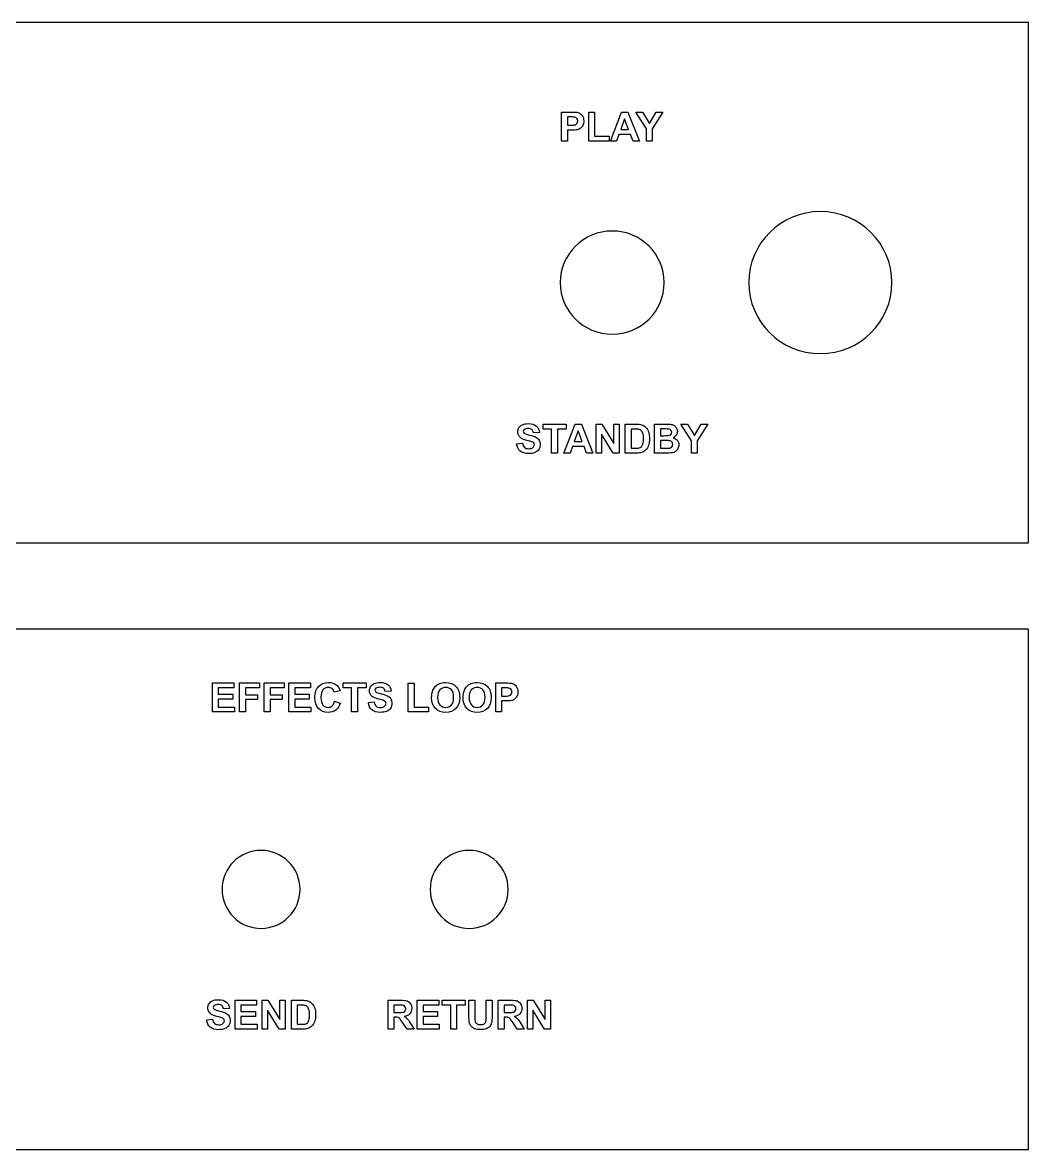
# Model space of a CAD drawing. Extents: x 36 to 1404, y 150 to 540.
# Drawn here: x 1056 to 1404, y 150 to 540 of the extents above; entities that cross this region are included whole.
import ezdxf

# ---------------------------------------------------------------- set-up
doc = ezdxf.new("R2010")
doc.units = 0
doc.layers.add('Amplified_Nation_-_WO_-_03_ARTWORK', color=7, linetype='CONTINUOUS')

msp = doc.modelspace()

# ---------------------------------------------------------------- linework, layer by layer
at = {"layer": 'Amplified_Nation_-_WO_-_03_ARTWORK', "color": 5}
for points in [[(1403.998965, 539.999986), (36.000999, 539.999986), (36.000999, 360.000991), (1403.998965, 360.000991)], [(1331.998967, 474.570288)], [(1259.998969, 467.857388)]]:
    msp.add_lwpolyline(points, close=True, dxfattribs=at)
at = {"layer": 'Amplified_Nation_-_WO_-_03_ARTWORK', "color": 7}
for points in [[(1242.476969, 498.989388), (1242.476969, 509.010387), (1245.722969, 509.010387)], [(1244.499969, 507.315387), (1244.499969, 504.471387), (1245.606969, 504.471387)], [(1245.476969, 507.315387), (1244.499969, 507.315387)], [(1245.817969, 502.769387), (1244.499969, 502.769387), (1244.499969, 498.989388), (1242.476969, 498.989388)], [(1234.792569, 398.14939), (1232.769569, 398.06139)], [(1264.508268, 401.01379), (1268.207268, 401.01379)], [(1268.316268, 390.99279), (1264.508268, 390.99279), (1264.508268, 401.01379)], [(1266.531268, 399.31879), (1266.531268, 392.68079), (1268.043268, 392.68079)], [(1267.441268, 399.31879), (1266.531268, 399.31879)], [(1274.633268, 401.01379), (1278.638268, 401.01379)], [(1278.043268, 390.99279), (1274.633268, 390.99279), (1274.633268, 401.01379)], [(1276.656268, 399.34579), (1276.656268, 397.02879), (1277.982268, 397.02879)], [(1277.818268, 399.34579), (1276.656268, 399.34579)], [(1226.931569, 394.25339), (1228.900569, 394.44439)], [(1276.656268, 395.36079), (1276.656268, 392.68079), (1278.529268, 392.68079)], [(1278.289268, 395.36079), (1276.656268, 395.36079)], [(1165.823671, 308.700492), (1163.820671, 308.222492)], [(1183.48697, 308.597692), (1181.46397, 308.509692)], [(1219.69767, 301.441092), (1219.69767, 311.462092), (1222.944669, 311.462092)], [(1221.720669, 309.767092), (1221.720669, 306.923092), (1222.827669, 306.923092)], [(1222.698669, 309.767092), (1221.720669, 309.767092)], [(1163.888671, 305.125492), (1165.850671, 304.503492)], [(1175.625971, 304.701692), (1177.594971, 304.892692)], [(1223.039669, 305.221092), (1221.720669, 305.221092), (1221.720669, 301.441092), (1219.69767, 301.441092)], [(1148.981871, 201.661795), (1152.679871, 201.661795)], [(1152.788871, 191.640795), (1148.981871, 191.640795), (1148.981871, 201.661795)], [(1151.004871, 199.966795), (1151.004871, 193.328795), (1152.515871, 193.328795)], [(1151.913871, 199.966795), (1151.004871, 199.966795)], [(1182.44377, 191.640795), (1182.44377, 201.661795), (1186.70277, 201.661795)], [(1186.04677, 199.966795), (1184.46677, 199.966795), (1184.46677, 197.423795)], [(1210.42377, 201.662095), (1212.44677, 201.662095), (1212.44677, 196.234095)], [(1210.42377, 196.316095), (1210.42377, 201.662095)], [(1216.39077, 196.118095), (1216.39077, 201.662095), (1218.41377, 201.662095), (1218.41377, 196.398095)], [(1220.555069, 191.640795), (1220.555069, 201.661795), (1224.812069, 201.661795)], [(1224.156069, 199.966795), (1222.578069, 199.966795), (1222.578069, 197.423795)], [(1119.689472, 194.901395), (1121.658472, 195.092395)], [(1127.550472, 198.797395), (1125.527472, 198.709395)], [(1184.87677, 195.823795), (1184.46677, 195.823795), (1184.46677, 191.640795), (1182.44377, 191.640795)], [(1184.46677, 197.423795), (1185.96477, 197.423795)], [(1222.988069, 195.823795), (1222.578069, 195.823795), (1222.578069, 191.640795), (1220.555069, 191.640795)], [(1222.578069, 197.423795), (1224.074069, 197.423795)], [(1190.23077, 193.595795), (1191.45277, 191.640795), (1189.03277, 191.640795), (1187.57077, 193.820795)], [(1228.340069, 193.595795), (1229.564069, 191.640795), (1227.144069, 191.640795), (1225.682069, 193.820795)]]:
    msp.add_lwpolyline(points, dxfattribs=at)
for points in [[(1251.869069, 498.989288), (1251.869069, 508.928287), (1253.892069, 508.928287), (1253.892069, 500.677287), (1258.924069, 500.677287), (1258.924069, 498.989288)], [(1269.402668, 498.989088), (1267.200668, 498.989088), (1266.325668, 501.266087), (1262.320668, 501.266087), (1261.493668, 498.989088), (1259.347669, 498.989088), (1263.249668, 509.011087), (1265.390668, 509.011087)], [(1271.822268, 498.989288), (1271.822268, 503.207287), (1268.152268, 509.010287), (1270.523268, 509.010287), (1272.883268, 505.046287), (1275.193268, 509.010287), (1277.523268, 509.010287), (1273.840268, 503.193287), (1273.840268, 498.989288)], [(1265.677668, 502.954087), (1264.296668, 506.673087), (1262.943668, 502.954087)], [(1239.037069, 390.99269), (1239.037069, 399.31869), (1236.064069, 399.31869), (1236.064069, 401.01369), (1244.027069, 401.01369), (1244.027069, 399.31869), (1241.060069, 399.31869), (1241.060069, 390.99269)], [(1253.332469, 390.99249), (1251.130469, 390.99249), (1250.255469, 393.26949), (1246.250469, 393.26949), (1245.421469, 390.99249), (1243.275469, 390.99249), (1247.179469, 401.01449), (1249.318469, 401.01449)], [(1249.605469, 394.95749), (1248.224469, 398.67649), (1246.871469, 394.95749)], [(1254.425769, 390.99269), (1254.425769, 401.01369), (1256.394769, 401.01369), (1260.495768, 394.32169), (1260.495768, 401.01369), (1262.374768, 401.01369), (1262.374768, 390.99269), (1260.345768, 390.99269), (1256.304769, 397.52769), (1256.304769, 390.99269)], [(1287.367168, 390.99269), (1287.367168, 395.21069), (1283.697168, 401.01369), (1286.068168, 401.01369), (1288.428168, 397.04969), (1290.738168, 401.01369), (1293.068168, 401.01369), (1289.385168, 395.19669), (1289.385168, 390.99269)], [(1121.697272, 301.440892), (1121.697272, 311.461892), (1129.128272, 311.461892), (1129.128272, 309.766892), (1123.720272, 309.766892), (1123.720272, 307.544892), (1128.752272, 307.544892), (1128.752272, 305.856892), (1123.720272, 305.856892), (1123.720272, 303.128892), (1129.319272, 303.128892), (1129.319272, 301.440892)], [(1131.048772, 301.440892), (1131.048772, 311.461892), (1137.918772, 311.461892), (1137.918772, 309.766892), (1133.071772, 309.766892), (1133.071772, 307.394892), (1137.255772, 307.394892), (1137.255772, 305.699892), (1133.071772, 305.699892), (1133.071772, 301.440892)], [(1139.600572, 301.440892), (1139.600572, 311.461892), (1146.470571, 311.461892), (1146.470571, 309.766892), (1141.623571, 309.766892), (1141.623571, 307.394892), (1145.807571, 307.394892), (1145.807571, 305.699892), (1141.623571, 305.699892), (1141.623571, 301.440892)], [(1148.138671, 301.440892), (1148.138671, 311.461892), (1155.569671, 311.461892), (1155.569671, 309.766892), (1150.161671, 309.766892), (1150.161671, 307.544892), (1155.193671, 307.544892), (1155.193671, 305.856892), (1150.161671, 305.856892), (1150.161671, 303.128892), (1155.760671, 303.128892), (1155.760671, 301.440892)], [(1169.842771, 301.440892), (1169.842771, 309.766892), (1166.868771, 309.766892), (1166.868771, 311.461892), (1174.832771, 311.461892), (1174.832771, 309.766892), (1171.865771, 309.766892), (1171.865771, 301.440892)], [(1189.42087, 301.440892), (1189.42087, 311.379892), (1191.44387, 311.379892), (1191.44387, 303.128892), (1196.47587, 303.128892), (1196.47587, 301.440892)], [(1129.539972, 191.640595), (1129.539972, 201.661595), (1136.970972, 201.661595), (1136.970972, 199.966595), (1131.562972, 199.966595), (1131.562972, 197.744595), (1136.594972, 197.744595), (1136.594972, 196.056595), (1131.562972, 196.056595), (1131.562972, 193.328595), (1137.161972, 193.328595), (1137.161972, 191.640595)], [(1138.898372, 191.640595), (1138.898372, 201.661595), (1140.867371, 201.661595), (1144.968371, 194.969595), (1144.968371, 201.661595), (1146.848371, 201.661595), (1146.848371, 191.640595), (1144.818371, 191.640595), (1140.778371, 198.175595), (1140.778371, 191.640595)], [(1192.54687, 191.640595), (1192.54687, 201.661595), (1199.97887, 201.661595), (1199.97887, 199.966595), (1194.56987, 199.966595), (1194.56987, 197.744595), (1199.60187, 197.744595), (1199.60187, 196.056595), (1194.56987, 196.056595), (1194.56987, 193.328595), (1200.16987, 193.328595), (1200.16987, 191.640595)], [(1204.14057, 191.640595), (1204.14057, 199.966595), (1201.16757, 199.966595), (1201.16757, 201.661595), (1209.13057, 201.661595), (1209.13057, 199.966595), (1206.16357, 199.966595), (1206.16357, 191.640595)], [(1230.677669, 191.640595), (1230.677669, 201.661595), (1232.646669, 201.661595), (1236.747669, 194.969595), (1236.747669, 201.661595), (1238.628669, 201.661595), (1238.628669, 191.640595), (1236.597669, 191.640595), (1232.558669, 198.175595), (1232.558669, 191.640595)]]:
    msp.add_lwpolyline(points, close=True, dxfattribs=at)
at = {"layer": 'Amplified_Nation_-_WO_-_03_ARTWORK', "color": 1}
for points in [[(35.999999, 150.010996), (1403.999965, 150.010996), (1403.999965, 330.010992), (35.999999, 330.010992)], [(1124.999972, 240.010694)], [(1196.99997, 240.010694)]]:
    msp.add_lwpolyline(points, close=True, dxfattribs=at)
at = {"layer": 'Amplified_Nation_-_WO_-_03_ARTWORK', "color": 7}
for points in [[(1246.933969, 507.247387), (1246.690969, 507.292387), (1246.206969, 507.315387), (1245.476969, 507.315387)], [(1245.722969, 509.010387), (1246.952969, 509.010387), (1247.755969, 508.960387), (1248.128969, 508.860387)], [(1247.745969, 506.802387), (1247.532969, 507.039387), (1247.261969, 507.188387), (1246.933969, 507.247387)], [(1248.128969, 508.860387), (1248.702969, 508.710387), (1249.183969, 508.382387), (1249.571969, 507.879387)], [(1249.571969, 507.879387), (1249.958969, 507.376387), (1250.151969, 506.725387), (1250.151969, 505.927387)], [(1245.606969, 504.471387), (1246.403969, 504.471387), (1246.937969, 504.523387), (1247.206969, 504.628387)], [(1247.206969, 504.628387), (1247.474969, 504.733387), (1247.685969, 504.898387), (1247.837969, 505.121387)], [(1248.067969, 505.900387), (1248.067969, 506.265387), (1247.960969, 506.565387), (1247.745969, 506.802387)], [(1247.837969, 505.121387), (1247.991969, 505.344387), (1248.067969, 505.604387), (1248.067969, 505.900387)], [(1248.966969, 503.388387), (1248.622969, 503.148387), (1248.272969, 502.990387), (1247.917969, 502.913387)], [(1249.817969, 504.376387), (1249.593969, 503.956387), (1249.310969, 503.627387), (1248.966969, 503.388387)], [(1250.151969, 505.927387), (1250.151969, 505.312387), (1250.040969, 504.795387), (1249.817969, 504.376387)], [(1247.917969, 502.913387), (1247.433969, 502.817387), (1246.733969, 502.769387), (1245.817969, 502.769387)], [(1331.998967, 474.570288), (1318.318967, 474.570288), (1307.230967, 463.568288), (1307.230967, 450.000289)], [(1356.766966, 450.000289), (1356.766966, 463.568288), (1345.678966, 474.570288), (1331.998967, 474.570288)], [(1259.998969, 467.857388), (1250.057969, 467.857388), (1241.998969, 459.862389), (1241.998969, 450.000389)], [(1277.998968, 450.000389), (1277.998968, 459.862389), (1269.937968, 467.857388), (1259.998969, 467.857388)], [(1241.998969, 450.000389), (1241.998969, 440.138389), (1250.057969, 432.144389), (1259.998969, 432.144389)], [(1259.998969, 432.144389), (1269.937968, 432.144389), (1277.998968, 440.138389), (1277.998968, 450.000389)], [(1307.230967, 450.000289), (1307.230967, 436.431289), (1318.318967, 425.431289), (1331.998967, 425.431289)], [(1331.998967, 425.431289), (1345.678966, 425.431289), (1356.766966, 436.431289), (1356.766966, 450.000289)], [(1227.292569, 398.38939), (1227.292569, 398.89939), (1227.437569, 399.37739), (1227.728569, 399.82139)], [(1228.216569, 396.37239), (1227.601569, 396.92339), (1227.292569, 397.59639), (1227.292569, 398.38939)], [(1227.728569, 399.82139), (1228.017569, 400.26539), (1228.433569, 400.60439), (1228.978569, 400.83639)], [(1228.978569, 400.83639), (1229.523569, 401.06839), (1230.179569, 401.18539), (1230.951569, 401.18539)], [(1229.548569, 399.14839), (1229.335569, 398.99339), (1229.228569, 398.78539), (1229.228569, 398.52539)], [(1229.228569, 398.52539), (1229.228569, 398.28939), (1229.327569, 398.08639), (1229.529569, 397.91739)], [(1229.529569, 397.91739), (1229.783569, 397.70339), (1230.404569, 397.48039), (1231.388569, 397.24739)], [(1230.929569, 399.51039), (1230.341569, 399.51039), (1229.882569, 399.38939), (1229.548569, 399.14839)], [(1232.212569, 399.17139), (1231.927569, 399.39739), (1231.499569, 399.51039), (1230.929569, 399.51039)], [(1230.951569, 401.18539), (1232.208569, 401.18539), (1233.156569, 400.90939), (1233.790569, 400.35739)], [(1232.769569, 398.06139), (1232.681569, 398.57639), (1232.495569, 398.94639), (1232.212569, 399.17139)], [(1233.790569, 400.35739), (1234.427569, 399.80639), (1234.759569, 399.07039), (1234.792569, 398.14939)], [(1269.101268, 399.22279), (1268.820268, 399.28679), (1268.265268, 399.31879), (1267.441268, 399.31879)], [(1268.207268, 401.01379), (1269.041268, 401.01379), (1269.676268, 400.94979), (1270.113268, 400.82279)], [(1270.039268, 398.75179), (1269.793268, 398.98379), (1269.480268, 399.14079), (1269.101268, 399.22279)], [(1270.613268, 397.78079), (1270.476268, 398.19479), (1270.285268, 398.51879), (1270.039268, 398.75179)], [(1270.113268, 400.82279), (1270.701268, 400.64979), (1271.205268, 400.34179), (1271.625268, 399.89979)], [(1271.625268, 399.89979), (1272.043268, 399.45779), (1272.363268, 398.91679), (1272.582268, 398.27679)], [(1272.582268, 398.27679), (1272.801268, 397.63579), (1272.910268, 396.84679), (1272.910268, 395.90779)], [(1279.547268, 399.31179), (1279.347268, 399.33479), (1278.769268, 399.34579), (1277.818268, 399.34579)], [(1278.638268, 401.01379), (1279.431268, 401.01379), (1280.023268, 400.98079), (1280.412268, 400.91479)], [(1280.310268, 398.95979), (1280.138268, 399.15379), (1279.885268, 399.27079), (1279.547268, 399.31179)], [(1280.269268, 397.42179), (1280.467268, 397.61979), (1280.566268, 397.88079), (1280.566268, 398.20479)], [(1280.566268, 398.20479), (1280.566268, 398.51479), (1280.480268, 398.76579), (1280.310268, 398.95979)], [(1280.412268, 400.91479), (1280.802268, 400.84879), (1281.150268, 400.71079), (1281.459268, 400.50179)], [(1281.459268, 400.50179), (1281.765268, 400.29179), (1282.021268, 400.01279), (1282.226268, 399.66379)], [(1282.535268, 398.49179), (1282.535268, 398.02279), (1282.408268, 397.59179), (1282.156268, 397.19979)], [(1282.226268, 399.66379), (1282.431268, 399.31579), (1282.535268, 398.92479), (1282.535268, 398.49179)], [(1228.148569, 391.69339), (1227.468569, 392.27839), (1227.062569, 393.13239), (1226.931569, 394.25339)], [(1230.499569, 395.38139), (1229.413569, 395.65039), (1228.654569, 395.98039), (1228.216569, 396.37239)], [(1228.900569, 394.44439), (1229.017569, 393.78439), (1229.259569, 393.29839), (1229.620569, 392.98839)], [(1232.118569, 394.94339), (1231.882569, 395.02539), (1231.341569, 395.17139), (1230.499569, 395.38139)], [(1231.388569, 397.24739), (1232.372569, 397.01539), (1233.101569, 396.77439), (1233.572569, 396.52639)], [(1232.847569, 394.50939), (1232.708569, 394.67639), (1232.466569, 394.82039), (1232.118569, 394.94339)], [(1232.560569, 392.93739), (1232.890569, 393.21339), (1233.056569, 393.53539), (1233.056569, 393.90439)], [(1233.056569, 393.90439), (1233.056569, 394.14139), (1232.986569, 394.34339), (1232.847569, 394.50939)], [(1233.572569, 396.52639), (1234.044569, 396.27739), (1234.413569, 395.93839), (1234.679569, 395.50739)], [(1235.079569, 393.91139), (1235.079569, 393.33739), (1234.919569, 392.79939), (1234.601569, 392.29839)], [(1234.679569, 395.50739), (1234.947569, 395.07739), (1235.079569, 394.54539), (1235.079569, 393.91139)], [(1270.082268, 393.19379), (1270.299268, 393.38979), (1270.476268, 393.71279), (1270.613268, 394.16079)], [(1270.818268, 395.99679), (1270.818268, 396.77179), (1270.750268, 397.36579), (1270.613268, 397.78079)], [(1270.613268, 394.16079), (1270.750268, 394.60979), (1270.818268, 395.22179), (1270.818268, 395.99679)], [(1272.910268, 395.90779), (1272.910268, 395.08279), (1272.806268, 394.37179), (1272.601268, 393.77479)], [(1277.982268, 397.02879), (1278.769268, 397.02879), (1279.260268, 397.03979), (1279.451268, 397.06279)], [(1280.084268, 395.21679), (1279.808268, 395.31279), (1279.211268, 395.36079), (1278.289268, 395.36079)], [(1279.451268, 397.06279), (1279.799268, 397.10379), (1280.070268, 397.22379), (1280.269268, 397.42179)], [(1280.717268, 394.75879), (1280.570268, 394.96879), (1280.359268, 395.12179), (1280.084268, 395.21679)], [(1280.652268, 393.14279), (1280.840268, 393.35479), (1280.935268, 393.63779), (1280.935268, 393.99379)], [(1280.935268, 393.99379), (1280.935268, 394.29479), (1280.861268, 394.54979), (1280.717268, 394.75879)], [(1282.156268, 397.19979), (1281.902268, 396.80779), (1281.558268, 396.51379), (1281.127268, 396.31779)], [(1281.127268, 396.31779), (1281.736268, 396.13979), (1282.207268, 395.83679), (1282.535268, 395.40879)], [(1282.535268, 395.40879), (1282.863268, 394.98079), (1283.027268, 394.47679), (1283.027268, 393.89779)], [(1283.027268, 393.89779), (1283.027268, 393.44279), (1282.922268, 392.99879), (1282.709268, 392.56879)], [(1231.066569, 390.81539), (1229.800569, 390.81539), (1228.826569, 391.10739), (1228.148569, 391.69339)], [(1229.620569, 392.98839), (1229.984569, 392.67839), (1230.472569, 392.52439), (1231.087569, 392.52439)], [(1233.247569, 391.18039), (1232.663569, 390.93739), (1231.937569, 390.81539), (1231.066569, 390.81539)], [(1231.087569, 392.52439), (1231.738569, 392.52439), (1232.230569, 392.66139), (1232.560569, 392.93739)], [(1234.601569, 392.29839), (1234.281569, 391.79639), (1233.829569, 391.42439), (1233.247569, 391.18039)], [(1268.043268, 392.68079), (1268.607268, 392.68079), (1269.015268, 392.71279), (1269.265268, 392.77679)], [(1270.107268, 391.20479), (1269.660268, 391.06379), (1269.062268, 390.99279), (1268.316268, 390.99279)], [(1269.265268, 392.77679), (1269.594268, 392.85879), (1269.867268, 392.99779), (1270.082268, 393.19379)], [(1271.529268, 392.00479), (1271.177268, 391.66279), (1270.703268, 391.39579), (1270.107268, 391.20479)], [(1272.601268, 393.77479), (1272.351268, 393.04579), (1271.994268, 392.45579), (1271.529268, 392.00479)], [(1280.484268, 391.06079), (1280.146268, 391.02479), (1279.334268, 391.00179), (1278.043268, 390.99279)], [(1278.529268, 392.68079), (1279.258268, 392.68079), (1279.720268, 392.70179), (1279.916268, 392.74279)], [(1279.916268, 392.74279), (1280.217268, 392.79779), (1280.463268, 392.93079), (1280.652268, 393.14279)], [(1281.842268, 391.53579), (1281.474268, 391.27879), (1281.021268, 391.11979), (1280.484268, 391.06079)], [(1282.709268, 392.56879), (1282.498268, 392.13779), (1282.207268, 391.79379), (1281.842268, 391.53579)], [(1157.120671, 306.362492), (1157.120671, 308.030492), (1157.551671, 309.326492), (1158.412671, 310.249492)], [(1158.412671, 310.249492), (1159.274671, 311.171492), (1160.407671, 311.633492), (1161.810671, 311.633492)], [(1159.899671, 309.104492), (1159.437671, 308.570492), (1159.205671, 307.707492), (1159.205671, 306.513492)], [(1161.707671, 309.903492), (1160.964671, 309.903492), (1160.362671, 309.637492), (1159.899671, 309.104492)], [(1163.078671, 309.452492), (1162.701671, 309.753492), (1162.245671, 309.903492), (1161.707671, 309.903492)], [(1161.810671, 311.633492), (1163.035671, 311.633492), (1164.032671, 311.271492), (1164.797671, 310.546492)], [(1163.820671, 308.222492), (1163.701671, 308.741492), (1163.453671, 309.151492), (1163.078671, 309.452492)], [(1164.797671, 310.546492), (1165.253671, 310.118492), (1165.595671, 309.502492), (1165.823671, 308.700492)], [(1175.987971, 308.837692), (1175.987971, 309.347692), (1176.132971, 309.825692), (1176.422971, 310.269692)], [(1176.910971, 306.820692), (1176.295971, 307.371692), (1175.987971, 308.044692), (1175.987971, 308.837692)], [(1176.422971, 310.269692), (1176.711971, 310.713692), (1177.128971, 311.052692), (1177.672971, 311.284692)], [(1177.672971, 311.284692), (1178.217971, 311.516692), (1178.874971, 311.633692), (1179.645971, 311.633692)], [(1178.243971, 309.596692), (1178.029971, 309.441692), (1177.922971, 309.233692), (1177.922971, 308.973692)], [(1177.922971, 308.973692), (1177.922971, 308.737692), (1178.022971, 308.534692), (1178.223971, 308.365692)], [(1178.223971, 308.365692), (1178.478971, 308.151692), (1179.098971, 307.928692), (1180.08297, 307.695692)], [(1179.624971, 309.958692), (1179.036971, 309.958692), (1178.576971, 309.837692), (1178.243971, 309.596692)], [(1180.90697, 309.619692), (1180.62197, 309.845692), (1180.19397, 309.958692), (1179.624971, 309.958692)], [(1179.645971, 311.633692), (1180.90297, 311.633692), (1181.85097, 311.357692), (1182.48497, 310.805692)], [(1181.46397, 308.509692), (1181.37697, 309.024692), (1181.19097, 309.394692), (1180.90697, 309.619692)], [(1182.48497, 310.805692), (1183.12197, 310.254692), (1183.45497, 309.518692), (1183.48697, 308.597692)], [(1197.50777, 306.390492), (1197.50777, 307.411492), (1197.65977, 308.267492), (1197.96577, 308.960492)], [(1197.96577, 308.960492), (1198.19377, 309.470492), (1198.50477, 309.928492), (1198.89977, 310.334492)], [(1198.89977, 310.334492), (1199.29277, 310.740492), (1199.72477, 311.041492), (1200.19477, 311.236492)], [(1200.35877, 309.045492), (1199.84777, 308.474492), (1199.59277, 307.611492), (1199.59277, 306.458492)], [(1200.19477, 311.236492), (1200.81877, 311.500492), (1201.53877, 311.633492), (1202.35477, 311.633492)], [(1202.37477, 309.903492), (1201.54077, 309.903492), (1200.86877, 309.617492), (1200.35877, 309.045492)], [(1202.35477, 311.633492), (1203.83077, 311.633492), (1205.01277, 311.175492), (1205.89977, 310.259492)], [(1204.38177, 309.056492), (1203.87777, 309.621492), (1203.20877, 309.903492), (1202.37477, 309.903492)], [(1205.13677, 306.485492), (1205.13677, 307.634492), (1204.88477, 308.491492), (1204.38177, 309.056492)], [(1205.89977, 310.259492), (1206.78477, 309.343492), (1207.22877, 308.069492), (1207.22877, 306.437492)], [(1208.39737, 306.390492), (1208.39737, 307.411492), (1208.54937, 308.267492), (1208.85537, 308.960492)], [(1208.85537, 308.960492), (1209.08337, 309.470492), (1209.39437, 309.928492), (1209.78937, 310.334492)], [(1209.78937, 310.334492), (1210.18237, 310.740492), (1210.61437, 311.041492), (1211.08437, 311.236492)], [(1211.24837, 309.045492), (1210.73737, 308.474492), (1210.48237, 307.611492), (1210.48237, 306.458492)], [(1211.08437, 311.236492), (1211.70837, 311.500492), (1212.42837, 311.633492), (1213.24437, 311.633492)], [(1213.26437, 309.903492), (1212.43037, 309.903492), (1211.75837, 309.617492), (1211.24837, 309.045492)], [(1213.24437, 311.633492), (1214.72037, 311.633492), (1215.90237, 311.175492), (1216.78937, 310.259492)], [(1215.27137, 309.056492), (1214.76737, 309.621492), (1214.09837, 309.903492), (1213.26437, 309.903492)], [(1216.02637, 306.485492), (1216.02637, 307.634492), (1215.77437, 308.491492), (1215.27137, 309.056492)], [(1216.78937, 310.259492), (1217.67437, 309.343492), (1218.11837, 308.069492), (1218.11837, 306.437492)], [(1224.154669, 309.699092), (1223.912669, 309.744092), (1223.427669, 309.767092), (1222.698669, 309.767092)], [(1222.944669, 311.462092), (1224.174669, 311.462092), (1224.976669, 311.412092), (1225.350669, 311.312092)], [(1224.967669, 309.254092), (1224.753669, 309.491092), (1224.482669, 309.640092), (1224.154669, 309.699092)], [(1225.288669, 308.352092), (1225.288669, 308.717092), (1225.181669, 309.017092), (1224.967669, 309.254092)], [(1225.059669, 307.573092), (1225.212669, 307.796092), (1225.288669, 308.056092), (1225.288669, 308.352092)], [(1225.350669, 311.312092), (1225.924669, 311.162092), (1226.405669, 310.834092), (1226.792669, 310.331092)], [(1226.792669, 310.331092), (1227.180669, 309.828092), (1227.373669, 309.177092), (1227.373669, 308.379092)], [(1227.373669, 308.379092), (1227.373669, 307.764092), (1227.262669, 307.247092), (1227.038669, 306.828092)], [(1158.406671, 302.633492), (1157.549671, 303.542492), (1157.120671, 304.786492), (1157.120671, 306.362492)], [(1159.205671, 306.513492), (1159.205671, 305.246492), (1159.433671, 304.343492), (1159.889671, 303.806492)], [(1163.054671, 303.512492), (1163.442671, 303.854492), (1163.719671, 304.391492), (1163.888671, 305.125492)], [(1165.850671, 304.503492), (1165.549671, 303.409492), (1165.049671, 302.597492), (1164.350671, 302.066492)], [(1176.842971, 302.141692), (1176.163971, 302.726692), (1175.757971, 303.580692), (1175.625971, 304.701692)], [(1179.193971, 305.829692), (1178.108971, 306.098692), (1177.348971, 306.428692), (1176.910971, 306.820692)], [(1177.594971, 304.892692), (1177.712971, 304.232692), (1177.953971, 303.746692), (1178.314971, 303.436692)], [(1180.81397, 305.391692), (1180.57697, 305.473692), (1180.03697, 305.619692), (1179.193971, 305.829692)], [(1180.08297, 307.695692), (1181.06697, 307.463692), (1181.79597, 307.222692), (1182.26697, 306.974692)], [(1181.54197, 304.957692), (1181.40297, 305.124692), (1181.16097, 305.268692), (1180.81397, 305.391692)], [(1181.25497, 303.385692), (1181.58597, 303.661692), (1181.75097, 303.983692), (1181.75097, 304.352692)], [(1181.75097, 304.352692), (1181.75097, 304.589692), (1181.68197, 304.791692), (1181.54197, 304.957692)], [(1182.26697, 306.974692), (1182.73897, 306.725692), (1183.10797, 306.386692), (1183.37397, 305.955692)], [(1183.77397, 304.359692), (1183.77397, 303.785692), (1183.61497, 303.247692), (1183.29597, 302.746692)], [(1183.37397, 305.955692), (1183.64197, 305.525692), (1183.77397, 304.993692), (1183.77397, 304.359692)], [(1198.82677, 302.633492), (1197.94677, 303.542492), (1197.50777, 304.794492), (1197.50777, 306.390492)], [(1199.59277, 306.458492), (1199.59277, 305.323492), (1199.85477, 304.463492), (1200.37877, 303.877492)], [(1204.36077, 303.871492), (1204.87777, 304.452492), (1205.13677, 305.323492), (1205.13677, 306.485492)], [(1207.22877, 306.437492), (1207.22877, 304.820492), (1206.78877, 303.554492), (1205.90877, 302.640492)], [(1209.71637, 302.633492), (1208.83637, 303.542492), (1208.39737, 304.794492), (1208.39737, 306.390492)], [(1210.48237, 306.458492), (1210.48237, 305.323492), (1210.74437, 304.463492), (1211.26837, 303.877492)], [(1215.25037, 303.871492), (1215.76737, 304.452492), (1216.02637, 305.323492), (1216.02637, 306.485492)], [(1218.11837, 306.437492), (1218.11837, 304.820492), (1217.67837, 303.554492), (1216.79837, 302.640492)], [(1222.827669, 306.923092), (1223.625669, 306.923092), (1224.158669, 306.975092), (1224.427669, 307.080092)], [(1225.138669, 305.365092), (1224.655669, 305.269092), (1223.955669, 305.221092), (1223.039669, 305.221092)], [(1224.427669, 307.080092), (1224.696669, 307.185092), (1224.907669, 307.350092), (1225.059669, 307.573092)], [(1226.188669, 305.840092), (1225.843669, 305.600092), (1225.493669, 305.442092), (1225.138669, 305.365092)], [(1227.038669, 306.828092), (1226.815669, 306.408092), (1226.532669, 306.079092), (1226.188669, 305.840092)], [(1161.687671, 301.270492), (1160.356671, 301.270492), (1159.262671, 301.724492), (1158.406671, 302.633492)], [(1159.889671, 303.806492), (1160.345671, 303.268492), (1160.937671, 302.999492), (1161.666671, 302.999492)], [(1161.666671, 302.999492), (1162.204671, 302.999492), (1162.666671, 303.170492), (1163.054671, 303.512492)], [(1164.350671, 302.066492), (1163.650671, 301.535492), (1162.762671, 301.270492), (1161.687671, 301.270492)], [(1179.761971, 301.263692), (1178.494971, 301.263692), (1177.521971, 301.555692), (1176.842971, 302.141692)], [(1178.314971, 303.436692), (1178.678971, 303.126692), (1179.166971, 302.972692), (1179.781971, 302.972692)], [(1181.94197, 301.628692), (1181.35897, 301.385692), (1180.63197, 301.263692), (1179.761971, 301.263692)], [(1179.781971, 302.972692), (1180.43397, 302.972692), (1180.92497, 303.109692), (1181.25497, 303.385692)], [(1183.29597, 302.746692), (1182.97697, 302.244692), (1182.52497, 301.872692), (1181.94197, 301.628692)], [(1202.38177, 301.270492), (1200.89177, 301.270492), (1199.70677, 301.724492), (1198.82677, 302.633492)], [(1200.37877, 303.877492), (1200.90377, 303.292492), (1201.56877, 302.999492), (1202.37477, 302.999492)], [(1202.37477, 302.999492), (1203.18177, 302.999492), (1203.84377, 303.290492), (1204.36077, 303.871492)], [(1205.90877, 302.640492), (1205.02977, 301.727492), (1203.85377, 301.270492), (1202.38177, 301.270492)], [(1213.27137, 301.270492), (1211.78137, 301.270492), (1210.59637, 301.724492), (1209.71637, 302.633492)], [(1211.26837, 303.877492), (1211.79337, 303.292492), (1212.45837, 302.999492), (1213.26437, 302.999492)], [(1213.26437, 302.999492), (1214.07137, 302.999492), (1214.73337, 303.290492), (1215.25037, 303.871492)], [(1216.79837, 302.640492), (1215.91937, 301.727492), (1214.74337, 301.270492), (1213.27137, 301.270492)], [(1138.499972, 253.510694), (1131.042972, 253.510694), (1124.999972, 247.465694), (1124.999972, 240.010694)], [(1151.999971, 240.010694), (1151.999971, 247.465694), (1145.954971, 253.510694), (1138.499972, 253.510694)], [(1210.49997, 253.510694), (1203.04297, 253.510694), (1196.99997, 247.465694), (1196.99997, 240.010694)], [(1223.999969, 240.010694), (1223.999969, 247.465694), (1217.95497, 253.510694), (1210.49997, 253.510694)], [(1124.999972, 240.010694), (1124.999972, 232.555694), (1131.042972, 226.510694), (1138.499972, 226.510694)], [(1138.499972, 226.510694), (1145.954971, 226.510694), (1151.999971, 232.555694), (1151.999971, 240.010694)], [(1196.99997, 240.010694), (1196.99997, 232.555694), (1203.04297, 226.510694), (1210.49997, 226.510694)], [(1210.49997, 226.510694), (1217.95497, 226.510694), (1223.999969, 232.555694), (1223.999969, 240.010694)], [(1120.051472, 199.037395), (1120.051472, 199.547395), (1120.196472, 200.025395), (1120.486472, 200.469395)], [(1120.974472, 197.020395), (1120.359472, 197.572395), (1120.051472, 198.244395), (1120.051472, 199.037395)], [(1120.486472, 200.469395), (1120.775472, 200.914395), (1121.192472, 201.252395), (1121.736472, 201.484395)], [(1121.736472, 201.484395), (1122.281472, 201.716395), (1122.938472, 201.833395), (1123.709472, 201.833395)], [(1122.307472, 199.796395), (1122.093472, 199.641395), (1121.986472, 199.433395), (1121.986472, 199.173395)], [(1121.986472, 199.173395), (1121.986472, 198.937395), (1122.086472, 198.734395), (1122.287472, 198.565395)], [(1123.688472, 200.158395), (1123.100472, 200.158395), (1122.640472, 200.038395), (1122.307472, 199.796395)], [(1124.970472, 199.820395), (1124.685472, 200.046395), (1124.257472, 200.158395), (1123.688472, 200.158395)], [(1123.709472, 201.833395), (1124.966472, 201.833395), (1125.914472, 201.557395), (1126.548472, 201.005395)], [(1125.527472, 198.709395), (1125.440472, 199.224395), (1125.254472, 199.594395), (1124.970472, 199.820395)], [(1126.548472, 201.005395), (1127.185472, 200.455395), (1127.518472, 199.718395), (1127.550472, 198.797395)], [(1153.574871, 199.870795), (1153.292871, 199.935795), (1152.738871, 199.966795), (1151.913871, 199.966795)], [(1152.679871, 201.661795), (1153.513871, 201.661795), (1154.149871, 201.598795), (1154.586871, 201.470795)], [(1154.511871, 199.399795), (1154.265871, 199.631795), (1153.952871, 199.788795), (1153.574871, 199.870795)], [(1155.085871, 198.428795), (1154.948871, 198.843795), (1154.757871, 199.166795), (1154.511871, 199.399795)], [(1154.586871, 201.470795), (1155.174871, 201.297795), (1155.678871, 200.989795), (1156.097871, 200.547795)], [(1156.097871, 200.547795), (1156.516871, 200.106795), (1156.835871, 199.564795), (1157.054871, 198.924795)], [(1157.054871, 198.924795), (1157.273871, 198.283795), (1157.382871, 197.494795), (1157.382871, 196.555795)], [(1187.52377, 199.932795), (1187.35977, 199.955795), (1186.86677, 199.966795), (1186.04677, 199.966795)], [(1186.70277, 201.661795), (1187.77377, 201.661795), (1188.55077, 201.571795), (1189.03677, 201.392795)], [(1188.28477, 199.539795), (1188.10577, 199.746795), (1187.85177, 199.877795), (1187.52377, 199.932795)], [(1188.55477, 198.722795), (1188.55477, 199.060795), (1188.46477, 199.331795), (1188.28477, 199.539795)], [(1189.03677, 201.392795), (1189.52177, 201.211795), (1189.90977, 200.892795), (1190.20277, 200.431795)], [(1190.20277, 200.431795), (1190.49377, 199.971795), (1190.64077, 199.444795), (1190.64077, 198.852795)], [(1225.633069, 199.932795), (1225.469069, 199.955795), (1224.976069, 199.966795), (1224.156069, 199.966795)], [(1224.812069, 201.661795), (1225.885069, 201.661795), (1226.662069, 201.571795), (1227.148069, 201.392795)], [(1226.396069, 199.539795), (1226.215069, 199.746795), (1225.961069, 199.877795), (1225.633069, 199.932795)], [(1226.666069, 198.722795), (1226.666069, 199.060795), (1226.576069, 199.331795), (1226.396069, 199.539795)], [(1227.148069, 201.392795), (1227.633069, 201.211795), (1228.021069, 200.892795), (1228.312069, 200.431795)], [(1228.312069, 200.431795), (1228.605069, 199.971795), (1228.750069, 199.444795), (1228.750069, 198.852795)], [(1123.257472, 196.029395), (1122.172472, 196.298395), (1121.412472, 196.629395), (1120.974472, 197.020395)], [(1121.658472, 195.092395), (1121.776472, 194.432395), (1122.017472, 193.947395), (1122.378472, 193.636395)], [(1122.287472, 198.565395), (1122.542472, 198.351395), (1123.162472, 198.128395), (1124.146472, 197.895395)], [(1124.877472, 195.591395), (1124.640472, 195.673395), (1124.100472, 195.820395), (1123.257472, 196.029395)], [(1124.146472, 197.895395), (1125.130472, 197.663395), (1125.859472, 197.422395), (1126.330472, 197.174395)], [(1125.605472, 195.158395), (1125.466472, 195.324395), (1125.224472, 195.468395), (1124.877472, 195.591395)], [(1125.814472, 194.552395), (1125.814472, 194.790395), (1125.745472, 194.991395), (1125.605472, 195.158395)], [(1126.330472, 197.174395), (1126.802472, 196.925395), (1127.171472, 196.587395), (1127.437472, 196.156395)], [(1127.437472, 196.156395), (1127.705472, 195.725395), (1127.837472, 195.193395), (1127.837472, 194.559395)], [(1155.290871, 196.644795), (1155.290871, 197.419795), (1155.222871, 198.014795), (1155.085871, 198.428795)], [(1155.085871, 194.809795), (1155.222871, 195.257795), (1155.290871, 195.869795), (1155.290871, 196.644795)], [(1157.382871, 196.555795), (1157.382871, 195.731795), (1157.279871, 195.020795), (1157.074871, 194.422795)], [(1185.89677, 195.711795), (1185.68177, 195.786795), (1185.34177, 195.823795), (1184.87677, 195.823795)], [(1186.50377, 195.294795), (1186.31277, 195.496795), (1186.10977, 195.636795), (1185.89677, 195.711795)], [(1185.96477, 197.423795), (1186.93577, 197.423795), (1187.54077, 197.464795), (1187.78277, 197.546795)], [(1187.57077, 193.820795), (1187.05077, 194.600795), (1186.69577, 195.091795), (1186.50377, 195.294795)], [(1187.78277, 197.546795), (1188.02377, 197.628795), (1188.21277, 197.770795), (1188.34977, 197.970795)], [(1189.97677, 196.989795), (1189.53477, 196.499795), (1188.87477, 196.191795), (1187.99377, 196.063795)], [(1187.99377, 196.063795), (1188.43177, 195.808795), (1188.79277, 195.527795), (1189.07777, 195.222795)], [(1188.34977, 197.970795), (1188.48677, 198.171795), (1188.55477, 198.421795), (1188.55477, 198.722795)], [(1189.07777, 195.222795), (1189.36277, 194.917795), (1189.74577, 194.374795), (1190.23077, 193.595795)], [(1190.64077, 198.852795), (1190.64077, 198.100795), (1190.41977, 197.479795), (1189.97677, 196.989795)], [(1210.62077, 193.773095), (1210.48977, 194.348095), (1210.42377, 195.195095), (1210.42377, 196.316095)], [(1212.44677, 196.234095), (1212.44677, 195.373095), (1212.47277, 194.815095), (1212.52177, 194.559095)], [(1216.30277, 194.416095), (1216.36077, 194.758095), (1216.39077, 195.325095), (1216.39077, 196.118095)], [(1218.41377, 196.398095), (1218.41377, 195.195095), (1218.35977, 194.346095), (1218.24977, 193.849095)], [(1224.006069, 195.711795), (1223.793069, 195.786795), (1223.453069, 195.823795), (1222.988069, 195.823795)], [(1224.615069, 195.294795), (1224.424069, 195.496795), (1224.221069, 195.636795), (1224.006069, 195.711795)], [(1224.074069, 197.423795), (1225.045069, 197.423795), (1225.652069, 197.464795), (1225.892069, 197.546795)], [(1225.682069, 193.820795), (1225.162069, 194.600795), (1224.807069, 195.091795), (1224.615069, 195.294795)], [(1225.892069, 197.546795), (1226.135069, 197.628795), (1226.324069, 197.770795), (1226.461069, 197.970795)], [(1228.088069, 196.989795), (1227.644069, 196.499795), (1226.984069, 196.191795), (1226.105069, 196.063795)], [(1226.105069, 196.063795), (1226.543069, 195.808795), (1226.904069, 195.527795), (1227.189069, 195.222795)], [(1226.461069, 197.970795), (1226.598069, 198.171795), (1226.666069, 198.421795), (1226.666069, 198.722795)], [(1227.189069, 195.222795), (1227.473069, 194.917795), (1227.857069, 194.374795), (1228.340069, 193.595795)], [(1228.750069, 198.852795), (1228.750069, 198.100795), (1228.529069, 197.479795), (1228.088069, 196.989795)], [(1120.906472, 192.341395), (1120.227472, 192.926395), (1119.821472, 193.780395), (1119.689472, 194.901395)], [(1123.825472, 191.463395), (1122.558472, 191.463395), (1121.585472, 191.755395), (1120.906472, 192.341395)], [(1122.378472, 193.636395), (1122.742472, 193.327395), (1123.230472, 193.172395), (1123.845472, 193.172395)], [(1126.005472, 191.829395), (1125.422472, 191.585395), (1124.695472, 191.463395), (1123.825472, 191.463395)], [(1123.845472, 193.172395), (1124.497472, 193.172395), (1124.988472, 193.309395), (1125.318472, 193.586395)], [(1125.318472, 193.586395), (1125.649472, 193.861395), (1125.814472, 194.183395), (1125.814472, 194.552395)], [(1127.359472, 192.946395), (1127.040472, 192.445395), (1126.588472, 192.072395), (1126.005472, 191.829395)], [(1127.837472, 194.559395), (1127.837472, 193.985395), (1127.678472, 193.448395), (1127.359472, 192.946395)], [(1152.515871, 193.328795), (1153.080871, 193.328795), (1153.487871, 193.361795), (1153.738871, 193.424795)], [(1154.579871, 191.852795), (1154.133871, 191.711795), (1153.535871, 191.640795), (1152.788871, 191.640795)], [(1153.738871, 193.424795), (1154.067871, 193.506795), (1154.339871, 193.646795), (1154.555871, 193.841795)], [(1154.555871, 193.841795), (1154.772871, 194.037795), (1154.948871, 194.360795), (1155.085871, 194.809795)], [(1156.001871, 192.652795), (1155.650871, 192.310795), (1155.176871, 192.043795), (1154.579871, 191.852795)], [(1157.074871, 194.422795), (1156.823871, 193.694795), (1156.466871, 193.103795), (1156.001871, 192.652795)], [(1211.18977, 192.663095), (1210.90277, 193.016095), (1210.71277, 193.387095), (1210.62077, 193.773095)], [(1212.36077, 191.802095), (1211.86677, 192.022095), (1211.47677, 192.309095), (1211.18977, 192.663095)], [(1214.53877, 191.470095), (1213.58177, 191.470095), (1212.85577, 191.580095), (1212.36077, 191.802095)], [(1212.52177, 194.559095), (1212.60977, 194.149095), (1212.81477, 193.820095), (1213.14077, 193.572095)], [(1213.14077, 193.572095), (1213.46677, 193.323095), (1213.91177, 193.199095), (1214.47677, 193.199095)], [(1214.47677, 193.199095), (1215.05077, 193.199095), (1215.48477, 193.316095), (1215.77577, 193.552095)], [(1216.46677, 191.774095), (1215.97477, 191.571095), (1215.33177, 191.470095), (1214.53877, 191.470095)], [(1215.77577, 193.552095), (1216.06877, 193.786095), (1216.24177, 194.074095), (1216.30277, 194.416095)], [(1217.64477, 192.591095), (1217.35177, 192.249095), (1216.95877, 191.976095), (1216.46677, 191.774095)], [(1218.24977, 193.849095), (1218.14077, 193.352095), (1217.93977, 192.933095), (1217.64477, 192.591095)]]:
    msp.add_open_spline(points, degree=3, dxfattribs=at)
at = {"layer": 'Amplified_Nation_-_WO_-_03_ARTWORK', "color": 5}
for points in [[(1331.998967, 474.570288), (1318.318967, 474.570288), (1307.230967, 463.568288), (1307.230967, 450.000289)], [(1356.766966, 450.000289), (1356.766966, 463.568288), (1345.678966, 474.570288), (1331.998967, 474.570288)], [(1259.998969, 467.857388), (1250.057969, 467.857388), (1241.998969, 459.862389), (1241.998969, 450.000389)], [(1277.998968, 450.000389), (1277.998968, 459.862389), (1269.937968, 467.857388), (1259.998969, 467.857388)], [(1241.998969, 450.000389), (1241.998969, 440.138389), (1250.057969, 432.144389), (1259.998969, 432.144389)], [(1259.998969, 432.144389), (1269.937968, 432.144389), (1277.998968, 440.138389), (1277.998968, 450.000389)], [(1307.230967, 450.000289), (1307.230967, 436.431289), (1318.318967, 425.431289), (1331.998967, 425.431289)], [(1331.998967, 425.431289), (1345.678966, 425.431289), (1356.766966, 436.431289), (1356.766966, 450.000289)]]:
    msp.add_open_spline(points, degree=3, dxfattribs=at)
at = {"layer": 'Amplified_Nation_-_WO_-_03_ARTWORK', "color": 1}
for points in [[(1138.499972, 253.510694), (1131.042972, 253.510694), (1124.999972, 247.465694), (1124.999972, 240.010694)], [(1151.999971, 240.010694), (1151.999971, 247.465694), (1145.954971, 253.510694), (1138.499972, 253.510694)], [(1210.49997, 253.510694), (1203.04297, 253.510694), (1196.99997, 247.465694), (1196.99997, 240.010694)], [(1223.999969, 240.010694), (1223.999969, 247.465694), (1217.95497, 253.510694), (1210.49997, 253.510694)], [(1124.999972, 240.010694), (1124.999972, 232.555694), (1131.042972, 226.510694), (1138.499972, 226.510694)], [(1138.499972, 226.510694), (1145.954971, 226.510694), (1151.999971, 232.555694), (1151.999971, 240.010694)], [(1196.99997, 240.010694), (1196.99997, 232.555694), (1203.04297, 226.510694), (1210.49997, 226.510694)], [(1210.49997, 226.510694), (1217.95497, 226.510694), (1223.999969, 232.555694), (1223.999969, 240.010694)]]:
    msp.add_open_spline(points, degree=3, dxfattribs=at)

doc.saveas('drawing.dxf')
